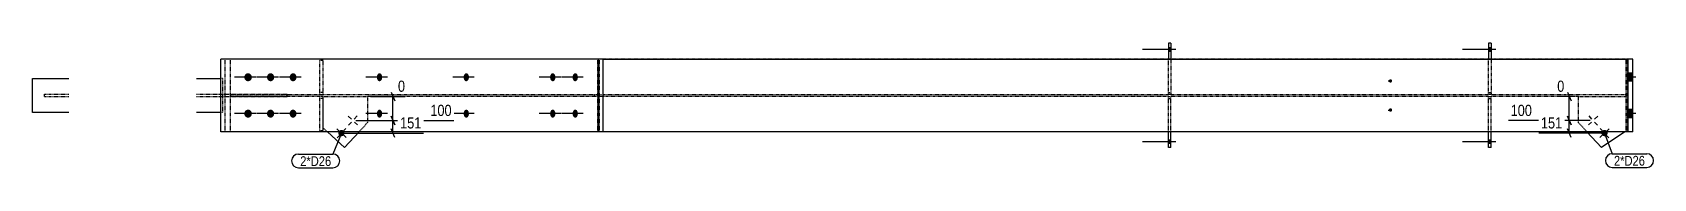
# Model space of a CAD drawing. Header units: millimetres. Extents: x 100 to 46338, y 13 to 3079.
# Drawn here: x 39653 to 46338, y 48 to 561 of the extents above; entities that cross this region are included whole.
import ezdxf

# ---------------------------------------------------------------- set-up
doc = ezdxf.new("R2010")
doc.units = ezdxf.units.MM
doc.linetypes.add('DXK_LINE_DOT2', pattern=[3.9198, 1.9599, -1.9599])
for name, color, linetype in [('MÅLSÆTNING', 7, 'Continuous'), ('STÅL', 7, 'Continuous'), ('TEKST', 7, 'Continuous')]:
    doc.layers.add(name, color=color, linetype=linetype)
doc.styles.add('Arial Narrow', font='ARIALN.TTF', dxfattribs={"height": 0.2})

msp = doc.modelspace()

# ---------------------------------------------------------------- hatches: boundary and pattern name
at = {"layer": 'STÅL', "linetype": 'Continuous'}
for points in [[(44348, 528.8), (44348, 542.8), (44338, 542.8), (44338, 528.8)], [(44348, 528.8), (44348, 542.8), (44338, 542.8), (44338, 528.8)], [(45668, 528.8), (45668, 542.8), (45658, 542.8), (45658, 528.8)], [(45668, 528.8), (45668, 542.8), (45658, 542.8), (45658, 528.8)], [(40557.9, 420.8), (40557.6, 417.4), (40556.6, 414.1), (40554.9, 411.1), (40552.8, 408.6), (40550.1, 406.5), (40547.2, 405.1), (40544, 404.4), (40540.7, 404.4), (40537.5, 405.1), (40534.6, 406.5), (40531.9, 408.6), (40529.8, 411.1), (40528.1, 414.1), (40527.1, 417.4), (40526.8, 420.8), (40527.1, 424.3), (40528.1, 427.5), (40529.8, 430.5), (40531.9, 433.1), (40534.6, 435.1), (40537.5, 436.5), (40540.7, 437.2), (40544, 437.2), (40547.2, 436.5), (40550.1, 435.1), (40552.8, 433.1), (40554.9, 430.5), (40556.6, 427.5), (40557.6, 424.3)], [(40650, 420.8), (40649.7, 417.4), (40648.7, 414.1), (40647.2, 411.1), (40645.1, 408.6), (40642.6, 406.5), (40639.7, 405.1), (40636.7, 404.4), (40633.6, 404.4), (40630.5, 405.1), (40627.7, 406.5), (40625.1, 408.6), (40623.1, 411.1), (40621.5, 414.1), (40620.5, 417.4), (40620.2, 420.8), (40620.5, 424.3), (40621.5, 427.5), (40623.1, 430.5), (40625.1, 433.1), (40627.7, 435.1), (40630.5, 436.5), (40633.6, 437.2), (40636.7, 437.2), (40639.7, 436.5), (40642.6, 435.1), (40645.1, 433.1), (40647.2, 430.5), (40648.7, 427.5), (40649.7, 424.3)], [(40741.9, 420.8), (40741.6, 417.4), (40740.7, 414.1), (40739.3, 411.1), (40737.3, 408.6), (40734.9, 406.5), (40732.2, 405.1), (40729.4, 404.4), (40726.4, 404.4), (40723.5, 405.1), (40720.8, 406.5), (40718.5, 408.6), (40716.5, 411.1), (40715, 414.1), (40714.1, 417.4), (40713.8, 420.8), (40714.1, 424.3), (40715, 427.5), (40716.5, 430.5), (40718.5, 433.1), (40720.8, 435.1), (40723.5, 436.5), (40726.4, 437.2), (40729.4, 437.2), (40732.2, 436.5), (40734.9, 435.1), (40737.3, 433.1), (40739.3, 430.5), (40740.7, 427.5), (40741.6, 424.3)], [(41095.3, 420.8), (41095.1, 417.4), (41094.4, 414.1), (41093.2, 411.1), (41091.7, 408.6), (41089.8, 406.5), (41087.7, 405.1), (41085.5, 404.4), (41083.2, 404.4), (41081, 405.1), (41078.9, 406.5), (41077.1, 408.6), (41075.5, 411.1), (41074.4, 414.1), (41073.7, 417.4), (41073.4, 420.8), (41073.7, 424.3), (41074.4, 427.5), (41075.5, 430.5), (41077.1, 433.1), (41078.9, 435.1), (41081, 436.5), (41083.2, 437.2), (41085.5, 437.2), (41087.7, 436.5), (41089.8, 435.1), (41091.7, 433.1), (41093.2, 430.5), (41094.4, 427.5), (41095.1, 424.3)], [(41453.1, 420.8), (41452.9, 417.4), (41452.2, 414.1), (41451, 411.1), (41449.5, 408.6), (41447.7, 406.5), (41445.6, 405.1), (41443.3, 404.4), (41441, 404.4), (41438.8, 405.1), (41436.7, 406.5), (41434.9, 408.6), (41433.3, 411.1), (41432.2, 414.1), (41431.5, 417.4), (41431.3, 420.8), (41431.5, 424.3), (41432.2, 427.5), (41433.3, 430.5), (41434.9, 433.1), (41436.7, 435.1), (41438.8, 436.5), (41441, 437.2), (41443.3, 437.2), (41445.6, 436.5), (41447.7, 435.1), (41449.5, 433.1), (41451, 430.5), (41452.2, 427.5), (41452.9, 424.3)], [(41809.6, 420.8), (41809.4, 417.4), (41808.7, 414.1), (41807.5, 411.1), (41806, 408.6), (41804.1, 406.5), (41802.1, 405.1), (41799.8, 404.4), (41797.5, 404.4), (41795.3, 405.1), (41793.2, 406.5), (41791.4, 408.6), (41789.8, 411.1), (41788.7, 414.1), (41788, 417.4), (41787.7, 420.8), (41788, 424.3), (41788.7, 427.5), (41789.8, 430.5), (41791.4, 433.1), (41793.2, 435.1), (41795.3, 436.5), (41797.5, 437.2), (41799.8, 437.2), (41802.1, 436.5), (41804.1, 435.1), (41806, 433.1), (41807.5, 430.5), (41808.7, 427.5), (41809.4, 424.3)], [(41902.4, 420.8), (41902.1, 417.4), (41901.4, 414.1), (41900.3, 411.1), (41898.8, 408.6), (41896.9, 406.5), (41894.8, 405.1), (41892.6, 404.4), (41890.3, 404.4), (41888.1, 405.1), (41886, 406.5), (41884.1, 408.6), (41882.6, 411.1), (41881.5, 414.1), (41880.7, 417.4), (41880.5, 420.8), (41880.7, 424.3), (41881.5, 427.5), (41882.6, 430.5), (41884.1, 433.1), (41886, 435.1), (41888.1, 436.5), (41890.3, 437.2), (41892.6, 437.2), (41894.8, 436.5), (41896.9, 435.1), (41898.8, 433.1), (41900.3, 430.5), (41901.4, 427.5), (41902.1, 424.3)], [(45246.3, 405.8), (45246.5, 407.3), (45246.9, 408.7), (45247.6, 410), (45248.5, 411), (45249.7, 411.9), (45251, 412.5), (45252.3, 412.8), (45253.7, 412.8), (45255.1, 412.5), (45256.4, 411.9), (45257.5, 411), (45258.5, 410), (45259.2, 408.7), (45259.6, 407.3), (45259.8, 405.8), (45259.6, 404.4), (45259.2, 403), (45258.5, 401.7), (45257.5, 400.6), (45256.4, 399.8), (45255.1, 399.2), (45253.7, 398.9), (45252.3, 398.9), (45251, 399.2), (45249.7, 399.8), (45248.5, 400.6), (45247.6, 401.7), (45246.9, 403), (45246.5, 404.4)], [(46253, 404.3), (46253, 437.3), (46228, 437.3), (46228, 404.3)], [(46253, 404.3), (46253, 437.3), (46228, 437.3), (46228, 404.3)], [(40557.9, 270.8), (40557.6, 267.4), (40556.6, 264.1), (40554.9, 261.1), (40552.8, 258.6), (40550.1, 256.5), (40547.2, 255.1), (40544, 254.4), (40540.7, 254.4), (40537.5, 255.1), (40534.6, 256.5), (40531.9, 258.6), (40529.8, 261.1), (40528.1, 264.1), (40527.1, 267.4), (40526.8, 270.8), (40527.1, 274.3), (40528.1, 277.5), (40529.8, 280.5), (40531.9, 283.1), (40534.6, 285.1), (40537.5, 286.5), (40540.7, 287.2), (40544, 287.2), (40547.2, 286.5), (40550.1, 285.1), (40552.8, 283.1), (40554.9, 280.5), (40556.6, 277.5), (40557.6, 274.3)], [(40650, 270.8), (40649.7, 267.4), (40648.7, 264.1), (40647.2, 261.1), (40645.1, 258.6), (40642.6, 256.5), (40639.7, 255.1), (40636.7, 254.4), (40633.6, 254.4), (40630.5, 255.1), (40627.7, 256.5), (40625.1, 258.6), (40623.1, 261.1), (40621.5, 264.1), (40620.5, 267.4), (40620.2, 270.8), (40620.5, 274.3), (40621.5, 277.5), (40623.1, 280.5), (40625.1, 283.1), (40627.7, 285.1), (40630.5, 286.5), (40633.6, 287.2), (40636.7, 287.2), (40639.7, 286.5), (40642.6, 285.1), (40645.1, 283.1), (40647.2, 280.5), (40648.7, 277.5), (40649.7, 274.3)], [(40741.9, 270.8), (40741.6, 267.4), (40740.7, 264.1), (40739.3, 261.1), (40737.3, 258.6), (40734.9, 256.5), (40732.2, 255.1), (40729.4, 254.4), (40726.4, 254.4), (40723.5, 255.1), (40720.8, 256.5), (40718.5, 258.6), (40716.5, 261.1), (40715, 264.1), (40714.1, 267.4), (40713.8, 270.8), (40714.1, 274.3), (40715, 277.5), (40716.5, 280.5), (40718.5, 283.1), (40720.8, 285.1), (40723.5, 286.5), (40726.4, 287.2), (40729.4, 287.2), (40732.2, 286.5), (40734.9, 285.1), (40737.3, 283.1), (40739.3, 280.5), (40740.7, 277.5), (40741.6, 274.3)], [(41095.3, 270.8), (41095.1, 267.4), (41094.4, 264.1), (41093.2, 261.1), (41091.7, 258.6), (41089.8, 256.5), (41087.7, 255.1), (41085.5, 254.4), (41083.2, 254.4), (41081, 255.1), (41078.9, 256.5), (41077.1, 258.6), (41075.5, 261.1), (41074.4, 264.1), (41073.7, 267.4), (41073.4, 270.8), (41073.7, 274.3), (41074.4, 277.5), (41075.5, 280.5), (41077.1, 283.1), (41078.9, 285.1), (41081, 286.5), (41083.2, 287.2), (41085.5, 287.2), (41087.7, 286.5), (41089.8, 285.1), (41091.7, 283.1), (41093.2, 280.5), (41094.4, 277.5), (41095.1, 274.3)], [(41453.1, 270.8), (41452.9, 267.4), (41452.2, 264.1), (41451, 261.1), (41449.5, 258.6), (41447.7, 256.5), (41445.6, 255.1), (41443.3, 254.4), (41441, 254.4), (41438.8, 255.1), (41436.7, 256.5), (41434.9, 258.6), (41433.3, 261.1), (41432.2, 264.1), (41431.5, 267.4), (41431.3, 270.8), (41431.5, 274.3), (41432.2, 277.5), (41433.3, 280.5), (41434.9, 283.1), (41436.7, 285.1), (41438.8, 286.5), (41441, 287.2), (41443.3, 287.2), (41445.6, 286.5), (41447.7, 285.1), (41449.5, 283.1), (41451, 280.5), (41452.2, 277.5), (41452.9, 274.3)], [(41809.6, 270.8), (41809.4, 267.4), (41808.7, 264.1), (41807.5, 261.1), (41806, 258.6), (41804.1, 256.5), (41802.1, 255.1), (41799.8, 254.4), (41797.5, 254.4), (41795.3, 255.1), (41793.2, 256.5), (41791.4, 258.6), (41789.8, 261.1), (41788.7, 264.1), (41788, 267.4), (41787.7, 270.8), (41788, 274.3), (41788.7, 277.5), (41789.8, 280.5), (41791.4, 283.1), (41793.2, 285.1), (41795.3, 286.5), (41797.5, 287.2), (41799.8, 287.2), (41802.1, 286.5), (41804.1, 285.1), (41806, 283.1), (41807.5, 280.5), (41808.7, 277.5), (41809.4, 274.3)], [(41902.4, 270.8), (41902.1, 267.4), (41901.4, 264.1), (41900.3, 261.1), (41898.8, 258.6), (41896.9, 256.5), (41894.8, 255.1), (41892.6, 254.4), (41890.3, 254.4), (41888.1, 255.1), (41886, 256.5), (41884.1, 258.6), (41882.6, 261.1), (41881.5, 264.1), (41880.7, 267.4), (41880.5, 270.8), (41880.7, 274.3), (41881.5, 277.5), (41882.6, 280.5), (41884.1, 283.1), (41886, 285.1), (41888.1, 286.5), (41890.3, 287.2), (41892.6, 287.2), (41894.8, 286.5), (41896.9, 285.1), (41898.8, 283.1), (41900.3, 280.5), (41901.4, 277.5), (41902.1, 274.3)], [(45246.3, 285.8), (45246.5, 287.3), (45246.9, 288.7), (45247.6, 290), (45248.5, 291), (45249.7, 291.9), (45251, 292.5), (45252.3, 292.8), (45253.7, 292.8), (45255.1, 292.5), (45256.4, 291.9), (45257.5, 291), (45258.5, 290), (45259.2, 288.7), (45259.6, 287.3), (45259.8, 285.8), (45259.6, 284.4), (45259.2, 283), (45258.5, 281.7), (45257.5, 280.6), (45256.4, 279.8), (45255.1, 279.2), (45253.7, 278.9), (45252.3, 278.9), (45251, 279.2), (45249.7, 279.8), (45248.5, 280.6), (45247.6, 281.7), (45246.9, 283), (45246.5, 284.4)], [(46253, 254.3), (46253, 287.3), (46228, 287.3), (46228, 254.3)], [(46253, 254.3), (46253, 287.3), (46228, 287.3), (46228, 254.3)], [(40918.4, 181.1, -1), (40936, 200.3, -1)], [(46127.1, 200.3, -1), (46144.7, 181.1, -1)], [(44338, 162.8), (44338, 148.8), (44348, 148.8), (44348, 162.8)], [(44338, 162.8), (44338, 148.8), (44348, 148.8), (44348, 162.8)], [(45658, 162.8), (45658, 148.8), (45668, 148.8), (45668, 162.8)], [(45658, 162.8), (45658, 148.8), (45668, 148.8), (45668, 162.8)]]:
    msp.add_hatch(color=96, dxfattribs=at).paths.add_polyline_path(points)

# ---------------------------------------------------------------- linework, layer by layer
at = {"layer": 'MÅLSÆTNING', "color": 7, "linetype": 'Continuous'}
for p, q in [((41047.1, 341.8), (41189.6, 341.8)), ((41132.7, 359.8), (41147.1, 323.8)), ((41139.9, 242.2), (41139.9, 341.8)), ((46016, 341.8), (45940.7, 341.8)), ((45983.2, 359.8), (45997.6, 323.8)), ((45990.4, 242.2), (45990.4, 341.8)), ((40986.6, 242.2), (41390.3, 242.2)), ((40986.6, 242.2), (41390.3, 242.2)), ((41147.1, 224.2), (41132.7, 260.2)), ((41132.7, 260.2), (41147.1, 224.2)), ((41147.1, 172.7), (41132.7, 208.7)), ((41139.9, 190.7), (41139.9, 242.2)), ((46076.5, 242.2), (45740, 242.2)), ((46076.5, 242.2), (45740, 242.2)), ((45997.6, 224.2), (45983.2, 260.2)), ((45983.2, 260.2), (45997.6, 224.2)), ((45997.6, 172.7), (45983.2, 208.7)), ((45990.4, 190.7), (45990.4, 242.2)), ((40939.2, 190.7), (41265.5, 190.7)), ((46123.9, 190.7), (45864.8, 190.7))]:
    msp.add_line(p, q, dxfattribs=at)
at = {"layer": 'STÅL', "color": 96, "linetype": 'Continuous'}
for p, q in [((44230.5, 535.8), (44368, 535.8)), ((44230.5, 535.8), (44368, 535.8)), ((44338, 542.8), (44348, 542.8)), ((44338, 542.8), (44348, 542.8)), ((45550.5, 535.8), (45688, 535.8)), ((45550.5, 535.8), (45688, 535.8)), ((45658, 542.8), (45668, 542.8)), ((45658, 542.8), (45668, 542.8)), ((44338, 528.8), (44348, 528.8)), ((44338, 528.8), (44348, 528.8)), ((45658, 528.8), (45668, 528.8)), ((45658, 528.8), (45668, 528.8)), ((40575.3, 420.8), (40486.2, 420.8)), ((40668.1, 420.8), (40578.9, 420.8)), ((40760.8, 420.8), (40671.7, 420.8)), ((41117.3, 420.8), (41028.2, 420.8)), ((41475.1, 420.8), (41386, 420.8)), ((41831.6, 420.8), (41742.5, 420.8)), ((41924.4, 420.8), (41835.3, 420.8)), ((45243.8, 405.8), (45253, 405.8)), ((46253, 437.3), (46228, 437.3)), ((46253, 437.3), (46228, 437.3)), ((46265.5, 420.8), (46228, 420.8)), ((46265.5, 420.8), (46228, 420.8)), ((46253, 404.3), (46228, 404.3)), ((46253, 404.3), (46228, 404.3)), ((40575.3, 270.8), (40486.2, 270.8)), ((40668.1, 270.8), (40578.9, 270.8)), ((40760.8, 270.8), (40671.7, 270.8)), ((41117.3, 270.8), (41028.2, 270.8)), ((41475.1, 270.8), (41386, 270.8)), ((41831.6, 270.8), (41742.5, 270.8)), ((41924.4, 270.8), (41835.3, 270.8)), ((45243.8, 285.8), (45253, 285.8)), ((46253, 287.3), (46228, 287.3)), ((46253, 287.3), (46228, 287.3)), ((46265.5, 270.8), (46228, 270.8)), ((46265.5, 270.8), (46228, 270.8)), ((40946.4, 173.1), (40908.1, 208.3)), ((40909.6, 171.5), (40944.8, 209.8)), ((40955.4, 259.8), (40968.2, 248.1)), ((40957, 223.1), (40968.7, 235.8)), ((40992.2, 261.4), (40980.4, 248.6)), ((40993.7, 224.6), (40981, 236.4)), ((46069.4, 224.6), (46082.1, 236.4)), ((46070.9, 261.4), (46082.7, 248.6)), ((46106.1, 223.1), (46094.4, 235.8)), ((46107.7, 259.8), (46094.9, 248.1)), ((46116.7, 173.1), (46155, 208.3)), ((46118.3, 209.8), (46153.5, 171.5)), ((46253, 254.3), (46228, 254.3)), ((46253, 254.3), (46228, 254.3)), ((44230.5, 155.8), (44368, 155.8)), ((44230.5, 155.8), (44368, 155.8)), ((44338, 162.8), (44348, 162.8)), ((44338, 162.8), (44348, 162.8)), ((44338, 148.8), (44348, 148.8)), ((44338, 148.8), (44348, 148.8)), ((45550.5, 155.8), (45688, 155.8)), ((45550.5, 155.8), (45688, 155.8)), ((45658, 162.8), (45668, 162.8)), ((45658, 162.8), (45668, 162.8)), ((45658, 148.8), (45668, 148.8)), ((45658, 148.8), (45668, 148.8))]:
    msp.add_line(p, q, dxfattribs=at)
at = {"layer": 'STÅL', "color": 4, "linetype": 'Continuous'}
for p, q in [((44348, 560.8), (44338, 560.8)), ((44338, 560.8), (44338, 495.8)), ((44348, 560.8), (44348, 495.8)), ((45668, 560.8), (45658, 560.8)), ((45658, 560.8), (45658, 495.8)), ((45668, 560.8), (45668, 495.8)), ((40940.4, 131.1), (40869.2, 195.8)), ((40999.8, 195.8), (40940.4, 131.1)), ((44338, 130.8), (44338, 195.8)), ((44348, 130.8), (44348, 195.8)), ((45658, 130.8), (45658, 195.8)), ((45668, 130.8), (45668, 195.8)), ((46122.7, 131.1), (46063.3, 195.8)), ((46219.1, 195.8), (46122.7, 131.1)), ((44348, 130.8), (44338, 130.8)), ((45668, 130.8), (45658, 130.8))]:
    msp.add_line(p, q, dxfattribs=at)
at = {"layer": 'STÅL', "color": 2, "linetype": 'Continuous'}
for p, q in [((40429.7, 195.8), (40429.7, 495.8)), ((41987.5, 495.8), (40429.7, 495.8)), ((42006.2, 495.8), (41987.5, 495.8)), ((41987.5, 195.8), (41987.5, 495.8)), ((42006.2, 495.8), (46231.6, 495.8)), ((42006.2, 195.8), (42006.2, 495.8)), ((46231.6, 495.8), (46231.6, 195.8)), ((46253, 495.8), (46231.6, 495.8)), ((46253, 195.8), (46253, 495.8)), ((39653, 275.8), (39653, 415.8)), ((39653, 415.8), (39803, 415.8)), ((40329.7, 415.8), (40429.7, 415.8)), ((39803, 275.8), (39653, 275.8)), ((40429.7, 275.8), (40329.7, 275.8)), ((42006.2, 195.8), (40429.7, 195.8)), ((46231.6, 195.8), (42006.2, 195.8)), ((46253, 195.8), (46231.6, 195.8))]:
    msp.add_line(p, q, dxfattribs=at)
at = {"layer": 'STÅL', "color": 7, "linetype": 'DXK_LINE_DOT2'}
for p, q in [((40448.4, 195.8), (40448.4, 495.8)), ((41985, 495.8), (40470.5, 495.8)), ((40470.5, 195.8), (40470.5, 495.8)), ((42006.2, 495.8), (41985, 495.8)), ((41985, 195.8), (41985, 495.8)), ((41992, 195.8), (41992, 495.8)), ((46228, 495.8), (42006.2, 495.8)), ((46224.6, 195.8), (46224.6, 495.8)), ((46231.6, 495.8), (46228, 495.8)), ((46228, 195.8), (46228, 495.8)), ((40437.1, 415.8), (40429.7, 415.8)), ((40437.1, 415.8), (40437.1, 275.8)), ((39703, 340.8), (39703, 350.8)), ((39703, 350.8), (39803, 350.8)), ((39703, 340.8), (39803, 340.8)), ((40329.7, 350.8), (40703, 350.8)), ((40329.7, 340.8), (40703, 340.8)), ((40470.5, 349.8), (44338, 349.8)), ((40836.5, 341.8), (40470.5, 341.8)), ((40703, 340.8), (40703, 350.8)), ((40851.6, 341.8), (40851.5, 341.8)), ((44338, 341.8), (41035.1, 341.8)), ((41971.5, 341.8), (41971.5, 349.8)), ((44348, 349.8), (45658, 349.8)), ((45658, 341.8), (44348, 341.8)), ((45668, 349.8), (46228, 349.8)), ((46028, 341.8), (45668, 341.8)), ((40437.1, 275.8), (40429.7, 275.8)), ((41985, 195.8), (40470.5, 195.8)), ((42006.2, 195.8), (41985, 195.8)), ((46228, 195.8), (42006.2, 195.8)), ((46231.6, 195.8), (46228, 195.8))]:
    msp.add_line(p, q, dxfattribs=at)
at = {"layer": 'STÅL', "color": 30, "linetype": 'DXK_LINE_DOT2'}
for p, q in [((40851.5, 489.8), (40836.5, 489.8)), ((40836.5, 489.8), (40836.5, 349.8)), ((40851.5, 349.8), (40851.5, 489.8)), ((44338, 349.8), (44338, 495.8)), ((44348, 495.8), (44348, 349.8)), ((45658, 349.8), (45658, 495.8)), ((45668, 495.8), (45668, 349.8)), ((40851.5, 357.8), (40836.5, 357.8)), ((40836.5, 349.8), (40851.5, 349.8)), ((40836.5, 341.8), (40836.5, 201.8)), ((40851.5, 341.8), (40836.5, 341.8)), ((40851.5, 201.8), (40851.5, 341.8)), ((40851.6, 341.8), (41035.1, 341.8)), ((40851.6, 211.8), (40851.6, 341.8)), ((41035.1, 341.8), (41035.1, 234.2)), ((44338, 357.8), (44348, 357.8)), ((44348, 349.8), (44338, 349.8)), ((44338, 195.8), (44338, 341.8)), ((44338, 341.8), (44348, 341.8)), ((44348, 195.8), (44348, 341.8)), ((45658, 357.8), (45668, 357.8)), ((45668, 349.8), (45658, 349.8)), ((45658, 195.8), (45658, 341.8)), ((45658, 341.8), (45668, 341.8)), ((45668, 195.8), (45668, 341.8)), ((46028, 341.8), (46228, 341.8)), ((46028, 234.2), (46028, 341.8)), ((40851.5, 333.8), (40836.5, 333.8)), ((44338, 333.8), (44348, 333.8)), ((45658, 333.8), (45668, 333.8)), ((40836.5, 201.8), (40851.5, 201.8)), ((40869.2, 195.8), (40851.6, 211.8)), ((41035.1, 234.2), (40999.8, 195.8)), ((46063.3, 195.8), (46028, 234.2)), ((46228, 201.8), (46219.1, 195.8))]:
    msp.add_line(p, q, dxfattribs=at)

# ---------------------------------------------------------------- wipeouts: each hides what was drawn before it
at = {"color": 0}
msp.add_wipeout([(40885.2, 55.2), (40885.2, 97.2), (40757.3, 97.2), (40757.3, 55.2)], dxfattribs=at).dxf.layer = 'TEKST'

# ---------------------------------------------------------------- next in the draw order: wipeouts: each hides what was drawn before it
at = {"color": 0, "linetype": 'Continuous'}
for points in [[(41199.2, 351.4), (41199.2, 418.6), (41150.7, 418.6), (41150.7, 351.4)], [(45979.6, 351.4), (45979.6, 418.6), (45931.1, 418.6), (45931.1, 351.4)], [(41391.2, 251.8), (41391.2, 319), (41284.3, 319), (41284.3, 251.8)], [(45846, 251.8), (45846, 319), (45739.1, 319), (45739.1, 251.8)]]:
    msp.add_wipeout(points, dxfattribs=at).dxf.layer = 'MÅLSÆTNING'
at = {"color": 0}
for points in [[(40885.2, 55.2), (40885.2, 97.2), (40757.3, 97.2), (40757.3, 55.2)], [(46302.6, 56.7), (46302.6, 98.7), (46174.7, 98.7), (46174.7, 56.7)]]:
    msp.add_wipeout(points, dxfattribs=at).dxf.layer = 'TEKST'

# ---------------------------------------------------------------- next in the draw order: linework, layer by layer
at = {"layer": 'TEKST', "color": 7, "linetype": 'Continuous'}
for p, q in [((40927.2, 190.7), (40892.4, 104.4)), ((40750.1, 104.4), (40892.4, 104.4)), ((40750.1, 48), (40892.4, 48))]:
    msp.add_line(p, q, dxfattribs=at)
for centre, start, end in [((40750.1, 76.2), 90, 270), ((40892.4, 76.2), 270, 90)]:
    msp.add_arc(centre, 28.2, start, end, dxfattribs=at)

# ---------------------------------------------------------------- next in the draw order: texts
at = {"layer": 'MÅLSÆTNING', "color": 3, "linetype": 'Continuous', "style": 'Arial Narrow'}
for p in [(41160.3, 361), (45940.7, 361)]:
    msp.add_text('0', height=45.8, dxfattribs=at).set_placement(p)
at = {"layer": 'TEKST', "color": 3, "style": 'Arial Narrow'}
msp.add_text('2*D26', height=40.09, dxfattribs=at).set_placement((40757.3, 55.2))

# ---------------------------------------------------------------- next in the draw order: wipeouts: each hides what was drawn before it
at = {"color": 0, "linetype": 'Continuous'}
for points in [[(41266.4, 200.3), (41266.4, 267.5), (41159.5, 267.5), (41159.5, 200.3)], [(45970.8, 200.3), (45970.8, 267.5), (45863.9, 267.5), (45863.9, 200.3)]]:
    msp.add_wipeout(points, dxfattribs=at).dxf.layer = 'MÅLSÆTNING'
at = {"color": 0}
msp.add_wipeout([(46302.6, 56.7), (46302.6, 98.7), (46174.7, 98.7), (46174.7, 56.7)], dxfattribs=at).dxf.layer = 'TEKST'

# ---------------------------------------------------------------- next in the draw order: linework, layer by layer
at = {"layer": 'TEKST', "color": 7, "linetype": 'Continuous'}
for p, q in [((46135.9, 190.7), (46167.5, 105.9)), ((46167.5, 105.9), (46309.8, 105.9)), ((46167.5, 49.5), (46309.8, 49.5))]:
    msp.add_line(p, q, dxfattribs=at)
for centre, start, end in [((46167.5, 77.7), 90, 270), ((46309.8, 77.7), 270, 90)]:
    msp.add_arc(centre, 28.2, start, end, dxfattribs=at)

# ---------------------------------------------------------------- next in the draw order: texts
at = {"layer": 'MÅLSÆTNING', "color": 3, "linetype": 'Continuous', "style": 'Arial Narrow'}
for s, p in [('100', (41293.9, 261.4)), ('100', (45748.7, 261.4)), ('151', (41169.1, 209.9)), ('151', (45873.5, 209.9))]:
    msp.add_text(s, height=45.81, dxfattribs=at).set_placement(p)
at = {"layer": 'TEKST', "color": 3, "style": 'Arial Narrow'}
msp.add_text('2*D26', height=40.09, dxfattribs=at).set_placement((46174.7, 56.7))

doc.saveas('drawing.dxf')
